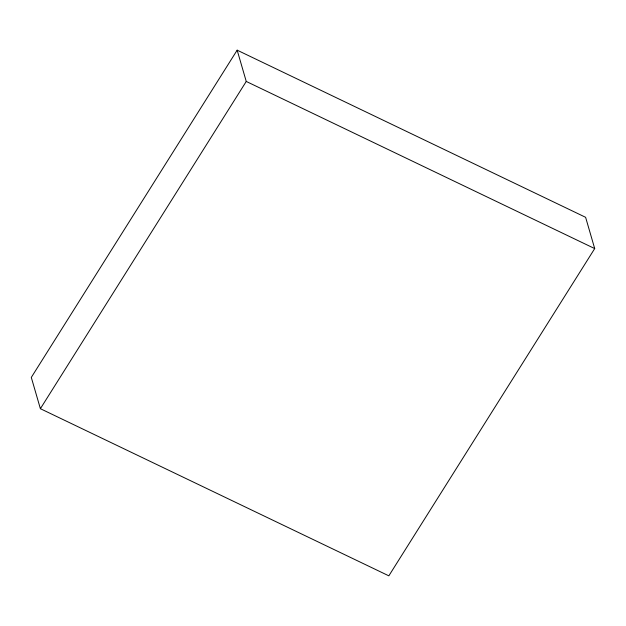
<?xml version="1.0" encoding="UTF-8"?>
<svg xmlns="http://www.w3.org/2000/svg" width="626" height="626" viewBox="0 0 626 626"><rect width="100%" height="100%" fill="white"/><g stroke="black" fill="none" stroke-linecap="round" stroke-linejoin="round"><path stroke-width="0.94" d="M237.16 50.166L31.3 377.415L40.385 408.692L388.84 575.834L594.7 248.585L585.615 217.308L237.16 50.166L246.253 81.443L594.7 248.585M40.385 408.692L246.253 81.443"/></g></svg>
